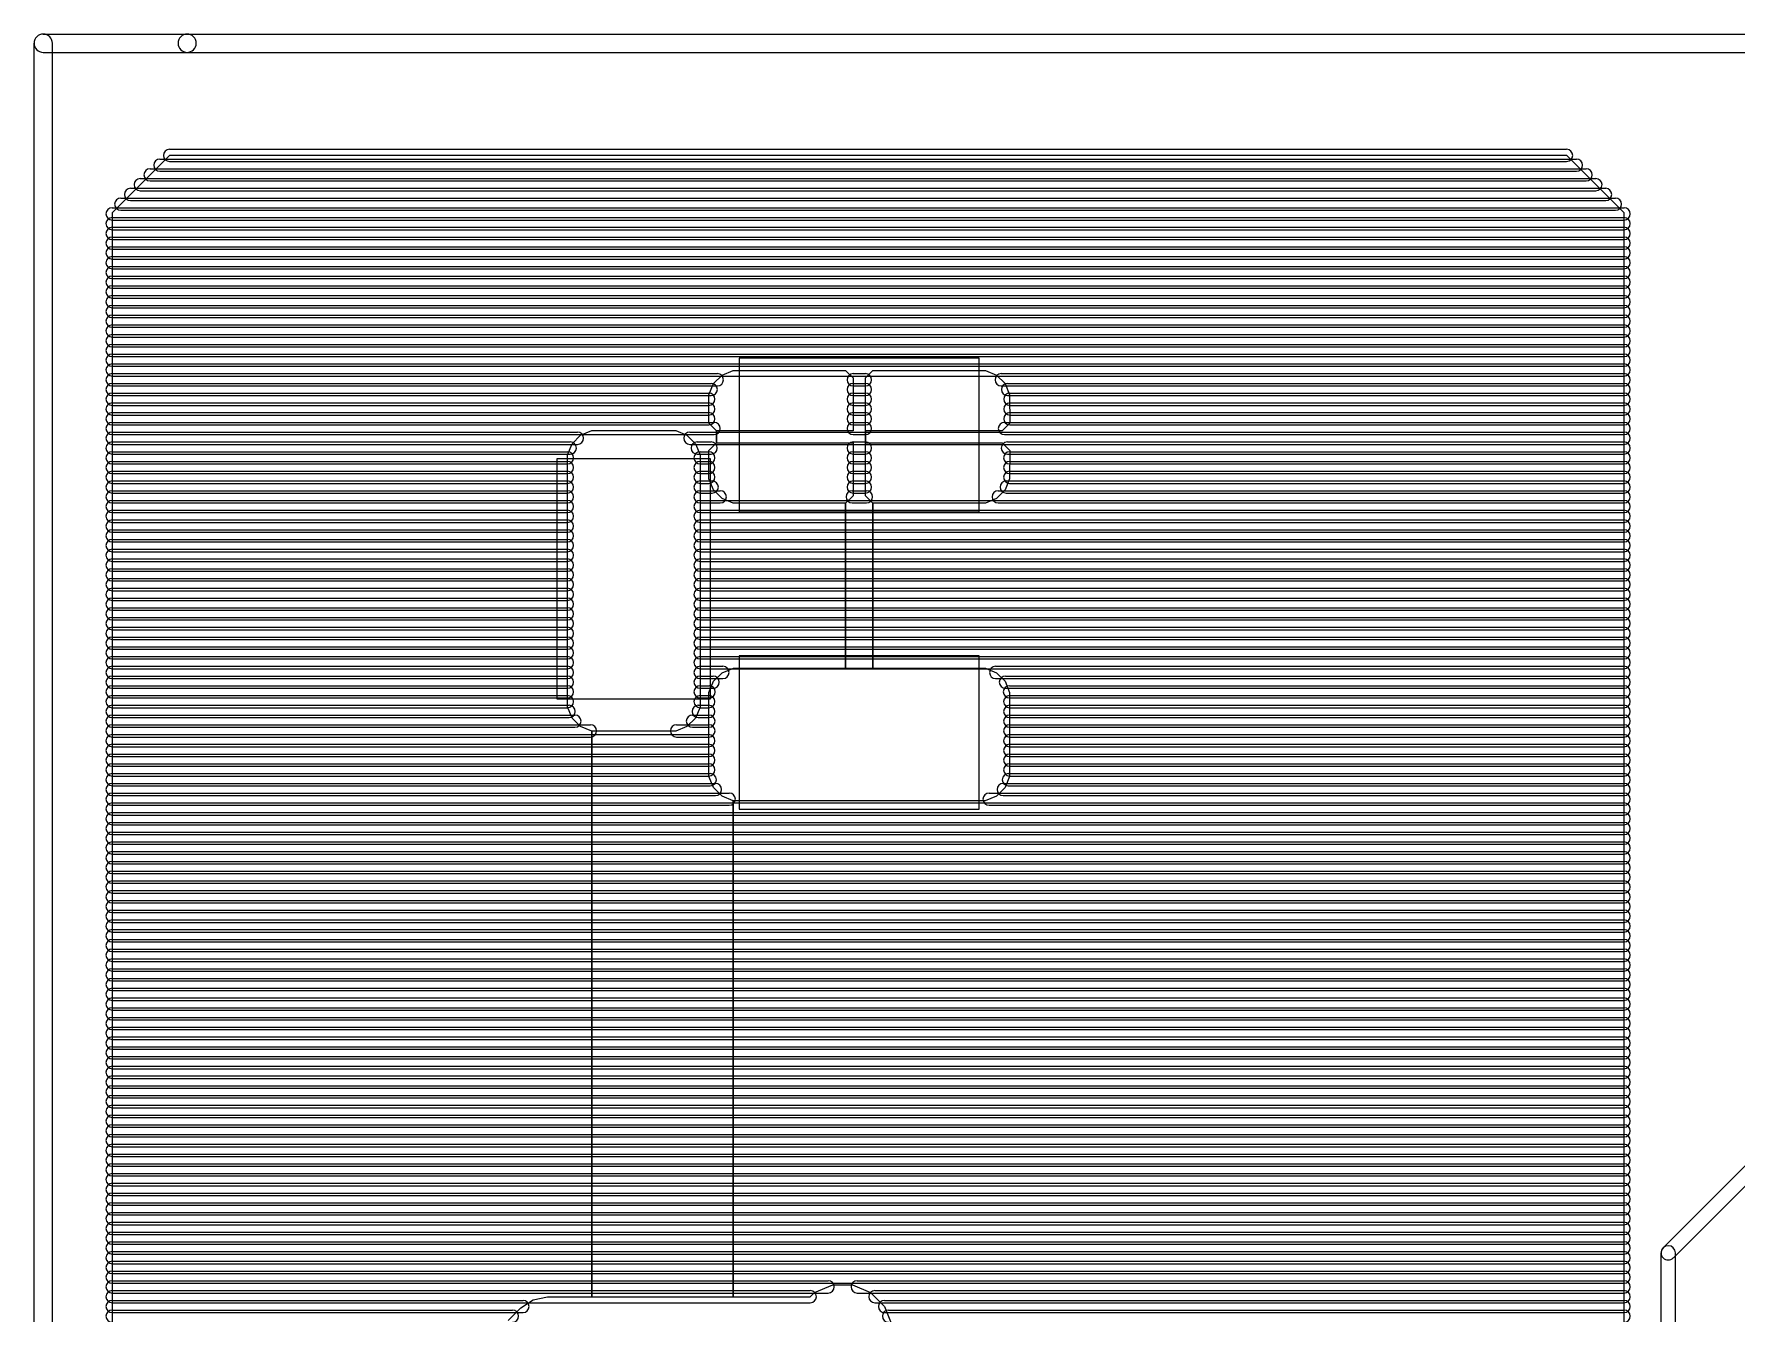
# Model space of a CAD drawing. Extents: x 25909 to 94169, y 14485 to 72115.
# Drawn here: x 25909 to 39874, y 61618 to 72115 of the extents above; entities that cross this region are included whole.
import ezdxf

# ---------------------------------------------------------------- set-up
doc = ezdxf.new("R2010")
doc.units = 0
doc.layers.add('BLACK', color=1, linetype='CONTINUOUS')

msp = doc.modelspace()

# ---------------------------------------------------------------- linework, layer by layer
at = {"layer": 'BLACK'}
for p, q in [((25984, 72115), (27164, 72115)), ((27165, 72115), (94093, 72115)), ((25909, 14560), (25909, 72040)), ((25984, 71965), (27164, 71965)), ((26059, 14560), (26059, 72040)), ((27165, 71965), (94093, 71965)), ((27020, 71120), (26550, 70650)), ((26940, 71090), (38558, 71090)), ((27020, 71170), (38478, 71170)), ((38479, 71120), (27020, 71120)), ((38950, 70650), (38479, 71120)), ((26860, 71010), (38638, 71010)), ((26940, 70990), (38558, 70990)), ((27020, 71070), (38478, 71070)), ((26700, 70850), (38798, 70850)), ((26780, 70930), (38718, 70930)), ((26780, 70830), (38718, 70830)), ((26860, 70910), (38638, 70910)), ((26549, 70690), (38949, 70690)), ((26620, 70770), (38878, 70770)), ((26620, 70670), (38878, 70670)), ((26700, 70750), (38798, 70750)), ((26550, 70650), (26549, 53691)), ((26549, 70610), (38949, 70610)), ((26549, 70590), (38949, 70590)), ((26549, 70530), (38949, 70530)), ((38950, 56860), (38950, 70650)), ((26549, 70510), (38949, 70510)), ((26549, 70450), (38949, 70450)), ((26549, 70430), (38949, 70430)), ((26549, 70370), (38949, 70370)), ((26549, 70350), (38949, 70350)), ((26549, 70290), (38949, 70290)), ((26549, 70270), (38949, 70270)), ((26549, 70210), (38949, 70210)), ((26549, 70190), (38949, 70190)), ((26549, 70130), (38949, 70130)), ((26549, 70110), (38949, 70110)), ((39269, 62162), (47319, 70212)), ((39353, 62078), (47403, 70128)), ((26549, 70050), (38949, 70050)), ((26549, 70030), (38949, 70030)), ((26549, 69970), (38949, 69970)), ((26549, 69950), (38949, 69950)), ((26549, 69890), (38949, 69890)), ((26549, 69870), (38949, 69870)), ((26549, 69810), (38949, 69810)), ((26549, 69790), (38949, 69790)), ((26549, 69730), (38949, 69730)), ((26549, 69710), (38949, 69710)), ((26549, 69650), (38949, 69650)), ((26549, 69630), (38949, 69630)), ((26549, 69570), (38949, 69570)), ((26549, 69550), (38949, 69550)), ((26549, 69490), (38949, 69490)), ((26549, 69470), (38949, 69470)), ((26549, 69410), (38949, 69410)), ((33661, 69458), (31693, 69458)), ((31693, 69458), (31693, 68198)), ((33661, 68198), (33661, 69458)), ((26549, 69390), (38949, 69390)), ((26549, 69330), (31513, 69330)), ((26549, 69310), (38949, 69310)), ((31482, 69248), (31552, 69318)), ((31552, 69318), (31643, 69356)), ((31643, 69356), (31742, 69356)), ((31742, 69356), (32565, 69357)), ((32565, 69357), (32627, 69295)), ((32627, 69330), (32727, 69330)), ((32627, 69295), (32627, 68862)), ((32727, 69295), (32789, 69357)), ((32727, 68862), (32727, 69295)), ((32789, 69357), (33612, 69356)), ((33612, 69356), (33711, 69356)), ((33711, 69356), (33802, 69318)), ((33802, 69318), (33872, 69248)), ((33840, 69330), (38950, 69330)), ((26549, 69250), (31463, 69250)), ((26549, 69230), (31513, 69230)), ((26549, 69170), (31443, 69170)), ((26549, 69150), (31463, 69150)), ((31443, 68924), (31444, 69156)), ((31444, 69156), (31482, 69248)), ((32627, 69250), (32727, 69250)), ((32627, 69230), (32727, 69230)), ((32627, 69170), (32727, 69170)), ((32627, 69150), (32727, 69150)), ((33840, 69230), (38950, 69230)), ((33872, 69248), (33910, 69156)), ((33892, 69250), (38950, 69250)), ((33892, 69150), (38950, 69150)), ((33910, 69156), (33911, 68924)), ((33911, 69170), (38949, 69170)), ((26549, 69090), (31443, 69090)), ((26549, 69070), (31443, 69070)), ((26549, 69010), (31443, 69010)), ((26549, 68990), (31443, 68990)), ((32627, 69090), (32727, 69090)), ((32627, 69070), (32727, 69070)), ((32627, 69010), (32727, 69010)), ((32627, 68990), (32727, 68990)), ((33911, 69090), (38949, 69090)), ((33911, 69070), (38949, 69070)), ((33911, 69010), (38949, 69010)), ((33911, 68990), (38949, 68990)), ((26549, 68930), (31487, 68930)), ((26549, 68910), (31443, 68910)), ((26549, 68850), (30365, 68850)), ((30391, 68825), (30483, 68863)), ((30483, 68863), (31172, 68863)), ((31172, 68863), (31263, 68825)), ((31288, 68850), (38950, 68850)), ((31505, 68862), (31443, 68924)), ((31505, 68762), (31505, 68862)), ((32627, 68862), (31505, 68862)), ((31505, 68862), (31505, 68762)), ((32627, 68930), (32727, 68930)), ((32627, 68910), (32727, 68910)), ((32727, 68762), (32727, 68862)), ((33849, 68862), (32727, 68862)), ((32727, 68862), (32727, 68762)), ((33911, 68924), (33849, 68862)), ((33867, 68930), (38949, 68930)), ((33911, 68910), (38949, 68910)), ((26549, 68830), (31487, 68830)), ((26549, 68770), (30307, 68770)), ((26549, 68750), (30365, 68750)), ((30283, 68664), (30321, 68755)), ((30321, 68755), (30391, 68825)), ((31263, 68825), (31333, 68755)), ((31288, 68750), (38950, 68750)), ((31333, 68755), (31371, 68663)), ((31348, 68770), (31462, 68770)), ((31443, 68700), (31505, 68762)), ((31505, 68762), (32627, 68762)), ((32627, 68830), (32727, 68830)), ((32627, 68770), (32727, 68770)), ((32627, 68762), (32627, 68329)), ((32727, 68329), (32727, 68762)), ((32727, 68762), (33849, 68762)), ((33849, 68762), (33911, 68700)), ((33867, 68830), (38949, 68830)), ((33891, 68770), (38949, 68770)), ((26549, 68690), (30283, 68690)), ((26549, 68670), (30307, 68670)), ((26549, 68610), (30283, 68610)), ((26549, 68590), (30283, 68590)), ((31457, 68630), (30197, 68630)), ((30197, 68630), (30197, 66662)), ((30283, 66597), (30283, 68664)), ((31348, 68670), (31462, 68670)), ((31371, 68690), (31443, 68690)), ((31371, 68663), (31371, 66596)), ((31371, 68610), (31443, 68610)), ((31371, 68590), (31443, 68590)), ((31444, 68468), (31443, 68700)), ((31457, 66662), (31457, 68630)), ((32627, 68690), (32727, 68690)), ((32627, 68670), (32727, 68670)), ((32627, 68610), (32727, 68610)), ((32627, 68590), (32727, 68590)), ((33891, 68670), (38949, 68670)), ((33911, 68700), (33910, 68468)), ((33910, 68690), (38950, 68690)), ((33910, 68610), (38950, 68610)), ((33910, 68590), (38950, 68590)), ((26549, 68530), (30283, 68530)), ((26549, 68510), (30283, 68510)), ((26549, 68450), (30283, 68450)), ((31371, 68530), (31443, 68530)), ((31371, 68510), (31443, 68510)), ((31371, 68450), (31471, 68450)), ((31482, 68376), (31444, 68468)), ((32627, 68530), (32727, 68530)), ((32627, 68510), (32727, 68510)), ((32627, 68450), (32727, 68450)), ((33910, 68468), (33872, 68376)), ((33881, 68450), (38949, 68450)), ((33910, 68530), (38950, 68530)), ((33910, 68510), (38950, 68510)), ((26549, 68430), (30283, 68430)), ((26549, 68370), (30283, 68370)), ((26549, 68350), (30283, 68350)), ((31371, 68430), (31443, 68430)), ((31371, 68370), (31537, 68370)), ((31371, 68350), (31471, 68350)), ((31552, 68306), (31482, 68376)), ((31643, 68268), (31552, 68306)), ((32627, 68329), (32565, 68267)), ((32618, 68370), (32736, 68370)), ((32627, 68430), (32727, 68430)), ((32627, 68350), (32727, 68350)), ((32789, 68267), (32727, 68329)), ((33802, 68306), (33711, 68268)), ((33872, 68376), (33802, 68306)), ((33816, 68370), (38950, 68370)), ((33881, 68350), (38949, 68350)), ((33910, 68430), (38950, 68430)), ((26549, 68290), (30283, 68290)), ((26549, 68270), (30283, 68270)), ((26549, 68210), (30283, 68210)), ((26549, 68190), (30283, 68190)), ((31371, 68290), (38949, 68290)), ((31371, 68270), (31537, 68270)), ((31371, 68210), (38949, 68210)), ((31371, 68190), (38949, 68190)), ((31742, 68268), (31643, 68268)), ((31693, 68198), (33661, 68198)), ((32565, 68267), (31742, 68268)), ((32565, 66915), (32565, 68267)), ((32565, 68267), (32565, 66915)), ((32618, 68270), (32736, 68270)), ((33612, 68268), (32789, 68267)), ((32789, 66915), (32789, 68267)), ((32789, 68267), (32789, 66915)), ((33711, 68268), (33612, 68268)), ((33816, 68270), (38950, 68270)), ((26549, 68130), (30283, 68130)), ((26549, 68110), (30283, 68110)), ((26549, 68050), (30283, 68050)), ((26549, 68030), (30283, 68030)), ((31371, 68130), (38949, 68130)), ((31371, 68110), (38949, 68110)), ((31371, 68050), (38949, 68050)), ((31371, 68030), (38949, 68030)), ((26549, 67970), (30283, 67970)), ((26549, 67950), (30283, 67950)), ((26549, 67890), (30283, 67890)), ((31371, 67970), (38949, 67970)), ((31371, 67950), (38949, 67950)), ((31371, 67890), (38949, 67890)), ((26549, 67870), (30283, 67870)), ((26549, 67810), (30283, 67810)), ((26549, 67790), (30283, 67790)), ((31371, 67870), (38949, 67870)), ((31371, 67810), (38949, 67810)), ((31371, 67790), (38949, 67790)), ((26549, 67730), (30283, 67730)), ((26549, 67710), (30283, 67710)), ((26549, 67650), (30283, 67650)), ((26549, 67630), (30283, 67630)), ((31371, 67730), (38949, 67730)), ((31371, 67710), (38949, 67710)), ((31371, 67650), (38949, 67650)), ((31371, 67630), (38949, 67630)), ((26549, 67570), (30283, 67570)), ((26549, 67550), (30283, 67550)), ((26549, 67490), (30283, 67490)), ((26549, 67470), (30283, 67470)), ((31371, 67570), (38949, 67570)), ((31371, 67550), (38949, 67550)), ((31371, 67490), (38949, 67490)), ((31371, 67470), (38949, 67470)), ((26549, 67410), (30283, 67410)), ((26549, 67390), (30283, 67390)), ((26549, 67330), (30283, 67330)), ((31371, 67410), (38949, 67410)), ((31371, 67390), (38949, 67390)), ((31371, 67330), (38949, 67330)), ((26549, 67310), (30283, 67310)), ((26549, 67250), (30283, 67250)), ((26549, 67230), (30283, 67230)), ((31371, 67310), (38949, 67310)), ((31371, 67250), (38949, 67250)), ((31371, 67230), (38949, 67230)), ((26549, 67170), (30283, 67170)), ((26549, 67150), (30283, 67150)), ((26549, 67090), (30283, 67090)), ((26549, 67070), (30283, 67070)), ((31371, 67170), (38949, 67170)), ((31371, 67150), (38949, 67150)), ((31371, 67090), (38949, 67090)), ((31371, 67070), (38949, 67070)), ((26549, 67010), (30283, 67010)), ((26549, 66990), (30283, 66990)), ((26549, 66930), (30283, 66930)), ((26549, 66910), (30283, 66910)), ((31371, 67010), (38949, 67010)), ((31371, 66990), (38949, 66990)), ((31371, 66930), (31559, 66930)), ((31371, 66910), (38949, 66910)), ((31552, 66877), (31644, 66915)), ((31644, 66915), (32565, 66915)), ((33661, 67017), (31693, 67017)), ((31693, 67017), (31693, 65757)), ((32565, 66915), (32789, 66915)), ((32789, 66915), (33711, 66915)), ((33661, 65757), (33661, 67017)), ((33711, 66915), (33802, 66877)), ((33795, 66930), (38949, 66930)), ((26549, 66850), (30283, 66850)), ((26549, 66830), (30283, 66830)), ((26549, 66770), (30283, 66770)), ((31371, 66850), (31479, 66850)), ((31371, 66830), (31559, 66830)), ((31371, 66770), (31445, 66770)), ((31444, 66716), (31482, 66807)), ((31482, 66807), (31552, 66877)), ((33795, 66830), (38949, 66830)), ((33802, 66877), (33872, 66807)), ((33872, 66807), (33910, 66715)), ((33875, 66850), (38949, 66850)), ((33908, 66770), (38950, 66770)), ((26549, 66750), (30283, 66750)), ((26549, 66690), (30283, 66690)), ((26549, 66670), (30283, 66670)), ((30197, 66662), (31457, 66662)), ((31371, 66750), (31479, 66750)), ((31371, 66690), (31443, 66690)), ((31371, 66670), (31445, 66670)), ((31444, 66027), (31444, 66716)), ((33875, 66750), (38949, 66750)), ((33908, 66670), (38950, 66670)), ((33910, 66715), (33910, 66026)), ((33910, 66690), (38950, 66690)), ((26549, 66610), (30297, 66610)), ((26549, 66590), (30283, 66590)), ((26549, 66530), (30345, 66530)), ((26549, 66510), (30297, 66510)), ((30321, 66505), (30283, 66597)), ((30391, 66435), (30321, 66505)), ((31333, 66505), (31263, 66435)), ((31308, 66530), (31444, 66530)), ((31371, 66596), (31333, 66505)), ((31355, 66610), (31443, 66610)), ((31355, 66510), (31443, 66510)), ((31371, 66590), (31443, 66590)), ((33910, 66610), (38950, 66610)), ((33910, 66590), (38950, 66590)), ((33910, 66530), (38950, 66530)), ((33910, 66510), (38950, 66510)), ((26549, 66450), (30473, 66450)), ((26549, 66430), (30345, 66430)), ((26549, 66370), (31443, 66370)), ((26549, 66350), (30473, 66350)), ((30482, 66397), (30391, 66435)), ((30482, 61759), (30482, 66397)), ((31171, 66397), (30482, 66397)), ((30482, 66397), (30482, 61759)), ((31263, 66435), (31171, 66397)), ((31178, 66450), (31444, 66450)), ((31178, 66350), (31444, 66350)), ((31308, 66430), (31444, 66430)), ((33910, 66450), (38950, 66450)), ((33910, 66430), (38950, 66430)), ((33910, 66370), (38950, 66370)), ((33910, 66350), (38950, 66350)), ((26549, 66290), (31443, 66290)), ((26549, 66270), (31443, 66270)), ((26549, 66210), (31443, 66210)), ((33910, 66290), (38950, 66290)), ((33910, 66270), (38950, 66270)), ((33910, 66210), (38950, 66210)), ((26549, 66190), (31443, 66190)), ((26549, 66130), (31443, 66130)), ((26549, 66110), (31443, 66110)), ((33910, 66190), (38950, 66190)), ((33910, 66130), (38950, 66130)), ((33910, 66110), (38950, 66110)), ((26549, 66050), (31455, 66050)), ((26549, 66030), (31443, 66030)), ((26549, 65970), (31497, 65970)), ((26549, 65950), (31455, 65950)), ((31482, 65935), (31444, 66027)), ((31552, 65865), (31482, 65935)), ((33872, 65935), (33802, 65865)), ((33857, 65970), (38949, 65970)), ((33910, 66026), (33872, 65935)), ((33899, 66050), (38949, 66050)), ((33899, 65950), (38949, 65950)), ((33910, 66030), (38950, 66030)), ((26549, 65890), (31611, 65890)), ((26549, 65870), (31497, 65870)), ((26549, 65810), (38949, 65810)), ((26549, 65790), (31611, 65790)), ((31643, 65827), (31552, 65865)), ((31643, 61759), (31643, 65827)), ((33710, 65827), (31643, 65827)), ((31643, 65827), (31643, 61759)), ((33802, 65865), (33710, 65827)), ((33741, 65890), (38949, 65890)), ((33741, 65790), (38949, 65790)), ((33857, 65870), (38949, 65870)), ((26549, 65730), (38949, 65730)), ((26549, 65710), (38949, 65710)), ((26549, 65650), (38949, 65650)), ((31693, 65757), (33661, 65757)), ((26549, 65630), (38949, 65630)), ((26549, 65570), (38949, 65570)), ((26549, 65550), (38949, 65550)), ((26549, 65490), (38949, 65490)), ((26549, 65470), (38949, 65470)), ((26549, 65410), (38949, 65410)), ((26549, 65390), (38949, 65390)), ((26549, 65330), (38949, 65330)), ((26549, 65310), (38949, 65310)), ((26549, 65250), (38949, 65250)), ((26549, 65230), (38949, 65230)), ((26549, 65170), (38949, 65170)), ((26549, 65150), (38949, 65150)), ((26549, 65090), (38949, 65090)), ((26549, 65070), (38949, 65070)), ((26549, 65010), (38949, 65010)), ((26549, 64990), (38949, 64990)), ((26549, 64930), (38949, 64930)), ((26549, 64910), (38949, 64910)), ((26549, 64850), (38949, 64850)), ((26549, 64830), (38949, 64830)), ((26549, 64770), (38949, 64770)), ((26549, 64750), (38949, 64750)), ((26549, 64690), (38949, 64690)), ((26549, 64670), (38949, 64670)), ((26549, 64610), (38949, 64610)), ((26549, 64590), (38949, 64590)), ((26549, 64530), (38949, 64530)), ((26549, 64510), (38949, 64510)), ((26549, 64450), (38949, 64450)), ((26549, 64430), (38949, 64430)), ((26549, 64370), (38949, 64370)), ((26549, 64350), (38949, 64350)), ((26549, 64290), (38949, 64290)), ((26549, 64270), (38949, 64270)), ((26549, 64210), (38949, 64210)), ((26549, 64190), (38949, 64190)), ((26549, 64130), (38949, 64130)), ((26549, 64110), (38949, 64110)), ((26549, 64050), (38949, 64050)), ((26549, 64030), (38949, 64030)), ((26549, 63970), (38949, 63970)), ((26549, 63950), (38949, 63950)), ((26549, 63890), (38949, 63890)), ((26549, 63870), (38949, 63870)), ((26549, 63810), (38949, 63810)), ((26549, 63790), (38949, 63790)), ((26549, 63730), (38949, 63730)), ((26549, 63710), (38949, 63710)), ((26549, 63650), (38949, 63650)), ((26549, 63630), (38949, 63630)), ((26549, 63570), (38949, 63570)), ((26549, 63550), (38949, 63550)), ((26549, 63490), (38949, 63490)), ((26549, 63470), (38949, 63470)), ((26549, 63410), (38949, 63410)), ((26549, 63390), (38949, 63390)), ((26549, 63330), (38949, 63330)), ((26549, 63310), (38949, 63310)), ((26549, 63250), (38949, 63250)), ((26549, 63230), (38949, 63230)), ((26549, 63170), (38949, 63170)), ((26549, 63150), (38949, 63150)), ((26549, 63090), (38949, 63090)), ((26549, 63070), (38949, 63070)), ((26549, 63010), (38949, 63010)), ((26549, 62990), (38949, 62990)), ((26549, 62930), (38949, 62930)), ((26549, 62910), (38949, 62910)), ((26549, 62850), (38949, 62850)), ((26549, 62830), (38949, 62830)), ((26549, 62770), (38949, 62770)), ((26549, 62750), (38949, 62750)), ((26549, 62690), (38949, 62690)), ((26549, 62670), (38949, 62670)), ((26549, 62610), (38949, 62610)), ((26549, 62590), (38949, 62590)), ((26549, 62530), (38949, 62530)), ((26549, 62510), (38949, 62510)), ((26549, 62450), (38949, 62450)), ((26549, 62430), (38949, 62430)), ((26549, 62370), (38949, 62370)), ((26549, 62350), (38949, 62350)), ((26549, 62290), (38949, 62290)), ((26549, 62270), (38949, 62270)), ((26549, 62210), (38949, 62210)), ((26549, 62190), (38949, 62190)), ((26549, 62130), (38949, 62130)), ((26549, 62110), (38949, 62110)), ((26549, 62050), (38949, 62050)), ((26549, 62030), (38949, 62030)), ((39252, 56785), (39252, 62119)), ((39370, 56785), (39370, 62119)), ((26549, 61970), (38949, 61970)), ((26549, 61950), (38949, 61950)), ((26549, 61890), (32421, 61890)), ((26549, 61870), (38949, 61870)), ((32659, 61890), (38949, 61890)), ((26549, 61810), (32275, 61810)), ((26549, 61790), (32421, 61790)), ((26549, 61730), (29919, 61730)), ((29900, 61668), (30001, 61735)), ((30001, 61735), (30119, 61759)), ((30119, 61759), (30482, 61759)), ((30482, 61759), (31643, 61759)), ((31643, 61759), (32274, 61759)), ((32274, 61759), (32310, 61794)), ((32310, 61794), (32459, 61856)), ((32459, 61856), (32620, 61856)), ((32620, 61856), (32770, 61794)), ((32659, 61790), (38949, 61790)), ((32770, 61794), (32883, 61679)), ((32804, 61810), (38950, 61810)), ((32883, 61730), (38949, 61730)), ((26549, 61710), (32275, 61710)), ((26549, 61650), (29833, 61650)), ((26549, 61630), (29919, 61630)), ((29797, 61564), (29900, 61668)), ((32804, 61710), (38950, 61710)), ((32883, 61679), (32945, 61530)), ((32883, 61630), (38949, 61630)), ((32916, 61650), (38950, 61650))]:
    msp.add_line(p, q, dxfattribs=at)
for centre, radius, start, end in [((25984, 72040), 75, 360, 540), ((25984, 72040), 75, 90, 270), ((27165, 72040), 75, 90, 270), ((27164, 72040), 75, 270, 450), ((26940, 71040), 50, 90, 270), ((27020, 71120), 50, 90, 270), ((38478, 71120), 50, 270, 450), ((38558, 71040), 50, 270, 450), ((26860, 70960), 50, 90, 270), ((38638, 70960), 50, 270, 450), ((26700, 70800), 50, 90, 270), ((26780, 70880), 50, 90, 270), ((38718, 70880), 50, 270, 450), ((38798, 70800), 50, 270, 450), ((26549, 70640), 50, 90, 270), ((26620, 70720), 50, 90, 270), ((38878, 70720), 50, 270, 450), ((38949, 70640), 50, 270, 450), ((26549, 70560), 50, 90, 270), ((26549, 70480), 50, 90, 270), ((38949, 70560), 50, 270, 450), ((38949, 70480), 50, 270, 450), ((26549, 70400), 50, 90, 270), ((38949, 70400), 50, 270, 450), ((26549, 70320), 50, 90, 270), ((26549, 70240), 50, 90, 270), ((38949, 70320), 50, 270, 450), ((38949, 70240), 50, 270, 450), ((26549, 70160), 50, 90, 270), ((26549, 70080), 50, 90, 270), ((38949, 70160), 50, 270, 450), ((38949, 70080), 50, 270, 450), ((26549, 70000), 50, 90, 270), ((26549, 69920), 50, 90, 270), ((38949, 70000), 50, 270, 450), ((38949, 69920), 50, 270, 450), ((26549, 69840), 50, 90, 270), ((38949, 69840), 50, 270, 450), ((26549, 69760), 50, 90, 270), ((26549, 69680), 50, 90, 270), ((38949, 69760), 50, 270, 450), ((38949, 69680), 50, 270, 450), ((26549, 69600), 50, 90, 270), ((26549, 69520), 50, 90, 270), ((38949, 69600), 50, 270, 450), ((38949, 69520), 50, 270, 450), ((26549, 69440), 50, 90, 270), ((26549, 69360), 50, 90, 270), ((38949, 69440), 50, 270, 450), ((38949, 69360), 50, 270, 450), ((26549, 69280), 50, 90, 270), ((31513, 69280), 50, 270, 450), ((32627, 69280), 50, 90, 270), ((32727, 69280), 50, 270, 450), ((33840, 69280), 50, 90, 270), ((38950, 69280), 50, 270, 450), ((26549, 69200), 50, 90, 270), ((26549, 69120), 50, 90, 270), ((31443, 69120), 50, 270, 450), ((31463, 69200), 50, 270, 450), ((32627, 69200), 50, 90, 270), ((32627, 69120), 50, 90, 270), ((32727, 69200), 50, 270, 450), ((32727, 69120), 50, 270, 450), ((33892, 69200), 50, 90, 270), ((33911, 69120), 50, 90, 270), ((38949, 69120), 50, 270, 450), ((38950, 69200), 50, 270, 450), ((26549, 69040), 50, 90, 270), ((26549, 68960), 50, 90, 270), ((31443, 69040), 50, 270, 450), ((31443, 68960), 50, 270, 450), ((32627, 69040), 50, 90, 270), ((32627, 68960), 50, 90, 270), ((32727, 69040), 50, 270, 450), ((32727, 68960), 50, 270, 450), ((33911, 69040), 50, 90, 270), ((33911, 68960), 50, 90, 270), ((38949, 69040), 50, 270, 450), ((38949, 68960), 50, 270, 450), ((26549, 68880), 50, 90, 270), ((26549, 68800), 50, 90, 270), ((30365, 68800), 50, 270, 450), ((31288, 68800), 50, 90, 270), ((31487, 68880), 50, 270, 450), ((32627, 68880), 50, 90, 270), ((32727, 68880), 50, 270, 450), ((33867, 68880), 50, 90, 270), ((38949, 68880), 50, 270, 450), ((38950, 68800), 50, 270, 450), ((26549, 68720), 50, 90, 270), ((30307, 68720), 50, 270, 450), ((31348, 68720), 50, 90, 270), ((31462, 68720), 50, 270, 450), ((32627, 68720), 50, 90, 270), ((32727, 68720), 50, 270, 450), ((33891, 68720), 50, 90, 270), ((38949, 68720), 50, 270, 450), ((26549, 68640), 50, 90, 270), ((26549, 68560), 50, 90, 270), ((30283, 68640), 50, 270, 450), ((30283, 68560), 50, 270, 450), ((31371, 68640), 50, 90, 270), ((31371, 68560), 50, 90, 270), ((31443, 68640), 50, 270, 450), ((31443, 68560), 50, 270, 450), ((32627, 68640), 50, 90, 270), ((32627, 68560), 50, 90, 270), ((32727, 68640), 50, 270, 450), ((32727, 68560), 50, 270, 450), ((33910, 68640), 50, 90, 270), ((33910, 68560), 50, 90, 270), ((38950, 68640), 50, 270, 450), ((38950, 68560), 50, 270, 450), ((26549, 68480), 50, 90, 270), ((26549, 68400), 50, 90, 270), ((30283, 68480), 50, 270, 450), ((30283, 68400), 50, 270, 450), ((31371, 68480), 50, 90, 270), ((31371, 68400), 50, 90, 270), ((31443, 68480), 50, 270, 450), ((31471, 68400), 50, 270, 450), ((32627, 68480), 50, 90, 270), ((32627, 68400), 50, 90, 270), ((32727, 68480), 50, 270, 450), ((32727, 68400), 50, 270, 450), ((33881, 68400), 50, 90, 270), ((33910, 68480), 50, 90, 270), ((38949, 68400), 50, 270, 450), ((38950, 68480), 50, 270, 450), ((26549, 68320), 50, 90, 270), ((30283, 68320), 50, 270, 450), ((31371, 68320), 50, 90, 270), ((31537, 68320), 50, 270, 450), ((32618, 68320), 50, 90, 270), ((32736, 68320), 50, 270, 450), ((33816, 68320), 50, 90, 270), ((38950, 68320), 50, 270, 450), ((26549, 68240), 50, 90, 270), ((26549, 68160), 50, 90, 270), ((30283, 68240), 50, 270, 450), ((30283, 68160), 50, 270, 450), ((31371, 68240), 50, 90, 270), ((31371, 68160), 50, 90, 270), ((38949, 68240), 50, 270, 450), ((38949, 68160), 50, 270, 450), ((26549, 68080), 50, 90, 270), ((26549, 68000), 50, 90, 270), ((30283, 68080), 50, 270, 450), ((30283, 68000), 50, 270, 450), ((31371, 68080), 50, 90, 270), ((31371, 68000), 50, 90, 270), ((38949, 68080), 50, 270, 450), ((38949, 68000), 50, 270, 450), ((26549, 67920), 50, 90, 270), ((26549, 67840), 50, 90, 270), ((30283, 67920), 50, 270, 450), ((30283, 67840), 50, 270, 450), ((31371, 67920), 50, 90, 270), ((31371, 67840), 50, 90, 270), ((38949, 67920), 50, 270, 450), ((38949, 67840), 50, 270, 450), ((26549, 67760), 50, 90, 270), ((30283, 67760), 50, 270, 450), ((31371, 67760), 50, 90, 270), ((38949, 67760), 50, 270, 450), ((26549, 67680), 50, 90, 270), ((26549, 67600), 50, 90, 270), ((30283, 67680), 50, 270, 450), ((30283, 67600), 50, 270, 450), ((31371, 67680), 50, 90, 270), ((31371, 67600), 50, 90, 270), ((38949, 67680), 50, 270, 450), ((38949, 67600), 50, 270, 450), ((26549, 67520), 50, 90, 270), ((26549, 67440), 50, 90, 270), ((30283, 67520), 50, 270, 450), ((30283, 67440), 50, 270, 450), ((31371, 67520), 50, 90, 270), ((31371, 67440), 50, 90, 270), ((38949, 67520), 50, 270, 450), ((38949, 67440), 50, 270, 450), ((26549, 67360), 50, 90, 270), ((26549, 67280), 50, 90, 270), ((30283, 67360), 50, 270, 450), ((30283, 67280), 50, 270, 450), ((31371, 67360), 50, 90, 270), ((31371, 67280), 50, 90, 270), ((38949, 67360), 50, 270, 450), ((38949, 67280), 50, 270, 450), ((26549, 67200), 50, 90, 270), ((30283, 67200), 50, 270, 450), ((31371, 67200), 50, 90, 270), ((38949, 67200), 50, 270, 450), ((26549, 67120), 50, 90, 270), ((26549, 67040), 50, 90, 270), ((30283, 67120), 50, 270, 450), ((30283, 67040), 50, 270, 450), ((31371, 67120), 50, 90, 270), ((31371, 67040), 50, 90, 270), ((38949, 67120), 50, 270, 450), ((38949, 67040), 50, 270, 450), ((26549, 66960), 50, 90, 270), ((26549, 66880), 50, 90, 270), ((30283, 66960), 50, 270, 450), ((30283, 66880), 50, 270, 450), ((31371, 66960), 50, 90, 270), ((31371, 66880), 50, 90, 270), ((31559, 66880), 50, 270, 450), ((33795, 66880), 50, 90, 270), ((38949, 66960), 50, 270, 450), ((38949, 66880), 50, 270, 450), ((26549, 66800), 50, 90, 270), ((26549, 66720), 50, 90, 270), ((30283, 66800), 50, 270, 450), ((30283, 66720), 50, 270, 450), ((31371, 66800), 50, 90, 270), ((31371, 66720), 50, 90, 270), ((31445, 66720), 50, 270, 450), ((31479, 66800), 50, 270, 450), ((33875, 66800), 50, 90, 270), ((33908, 66720), 50, 90, 270), ((38949, 66800), 50, 270, 450), ((38950, 66720), 50, 270, 450), ((26549, 66640), 50, 90, 270), ((30283, 66640), 50, 270, 450), ((31371, 66640), 50, 90, 270), ((31443, 66640), 50, 270, 450), ((33910, 66640), 50, 90, 270), ((38950, 66640), 50, 270, 450), ((26549, 66560), 50, 90, 270), ((26549, 66480), 50, 90, 270), ((30297, 66560), 50, 270, 450), ((30345, 66480), 50, 270, 450), ((31308, 66480), 50, 90, 270), ((31355, 66560), 50, 90, 270), ((31443, 66560), 50, 270, 450), ((31444, 66480), 50, 270, 450), ((33910, 66560), 50, 90, 270), ((33910, 66480), 50, 90, 270), ((38950, 66560), 50, 270, 450), ((38950, 66480), 50, 270, 450), ((26549, 66400), 50, 90, 270), ((26549, 66320), 50, 90, 270), ((30473, 66400), 50, 270, 450), ((31178, 66400), 50, 90, 270), ((31443, 66320), 50, 270, 450), ((31444, 66400), 50, 270, 450), ((33910, 66400), 50, 90, 270), ((33910, 66320), 50, 90, 270), ((38950, 66400), 50, 270, 450), ((38950, 66320), 50, 270, 450), ((26549, 66240), 50, 90, 270), ((26549, 66160), 50, 90, 270), ((31443, 66240), 50, 270, 450), ((31443, 66160), 50, 270, 450), ((33910, 66240), 50, 90, 270), ((33910, 66160), 50, 90, 270), ((38950, 66240), 50, 270, 450), ((38950, 66160), 50, 270, 450), ((26549, 66080), 50, 90, 270), ((31443, 66080), 50, 270, 450), ((33910, 66080), 50, 90, 270), ((38950, 66080), 50, 270, 450), ((26549, 66000), 50, 90, 270), ((26549, 65920), 50, 90, 270), ((31455, 66000), 50, 270, 450), ((31497, 65920), 50, 270, 450), ((33857, 65920), 50, 90, 270), ((33899, 66000), 50, 90, 270), ((38949, 66000), 50, 270, 450), ((38949, 65920), 50, 270, 450), ((26549, 65840), 50, 90, 270), ((26549, 65760), 50, 90, 270), ((31611, 65840), 50, 270, 450), ((33741, 65840), 50, 90, 270), ((38949, 65840), 50, 270, 450), ((38949, 65760), 50, 270, 450), ((26549, 65680), 50, 90, 270), ((26549, 65600), 50, 90, 270), ((38949, 65680), 50, 270, 450), ((38949, 65600), 50, 270, 450), ((26549, 65520), 50, 90, 270), ((38949, 65520), 50, 270, 450), ((26549, 65440), 50, 90, 270), ((26549, 65360), 50, 90, 270), ((38949, 65440), 50, 270, 450), ((38949, 65360), 50, 270, 450), ((26549, 65280), 50, 90, 270), ((26549, 65200), 50, 90, 270), ((38949, 65280), 50, 270, 450), ((38949, 65200), 50, 270, 450), ((26549, 65120), 50, 90, 270), ((26549, 65040), 50, 90, 270), ((38949, 65120), 50, 270, 450), ((38949, 65040), 50, 270, 450), ((26549, 64960), 50, 90, 270), ((38949, 64960), 50, 270, 450), ((26549, 64880), 50, 90, 270), ((26549, 64800), 50, 90, 270), ((38949, 64880), 50, 270, 450), ((38949, 64800), 50, 270, 450), ((26549, 64720), 50, 90, 270), ((26549, 64640), 50, 90, 270), ((38949, 64720), 50, 270, 450), ((38949, 64640), 50, 270, 450), ((26549, 64560), 50, 90, 270), ((26549, 64480), 50, 90, 270), ((38949, 64560), 50, 270, 450), ((38949, 64480), 50, 270, 450), ((26549, 64400), 50, 90, 270), ((38949, 64400), 50, 270, 450), ((26549, 64320), 50, 90, 270), ((26549, 64240), 50, 90, 270), ((38949, 64320), 50, 270, 450), ((38949, 64240), 50, 270, 450), ((26549, 64160), 50, 90, 270), ((26549, 64080), 50, 90, 270), ((38949, 64160), 50, 270, 450), ((38949, 64080), 50, 270, 450), ((26549, 64000), 50, 90, 270), ((26549, 63920), 50, 90, 270), ((38949, 64000), 50, 270, 450), ((38949, 63920), 50, 270, 450), ((26549, 63840), 50, 90, 270), ((38949, 63840), 50, 270, 450), ((26549, 63760), 50, 90, 270), ((26549, 63680), 50, 90, 270), ((38949, 63760), 50, 270, 450), ((38949, 63680), 50, 270, 450), ((26549, 63600), 50, 90, 270), ((26549, 63520), 50, 90, 270), ((38949, 63600), 50, 270, 450), ((38949, 63520), 50, 270, 450), ((26549, 63440), 50, 90, 270), ((26549, 63360), 50, 90, 270), ((38949, 63440), 50, 270, 450), ((38949, 63360), 50, 270, 450), ((26549, 63280), 50, 90, 270), ((38949, 63280), 50, 270, 450), ((26549, 63200), 50, 90, 270), ((26549, 63120), 50, 90, 270), ((38949, 63200), 50, 270, 450), ((38949, 63120), 50, 270, 450), ((26549, 63040), 50, 90, 270), ((26549, 62960), 50, 90, 270), ((38949, 63040), 50, 270, 450), ((38949, 62960), 50, 270, 450), ((26549, 62880), 50, 90, 270), ((26549, 62800), 50, 90, 270), ((38949, 62880), 50, 270, 450), ((38949, 62800), 50, 270, 450), ((26549, 62720), 50, 90, 270), ((38949, 62720), 50, 270, 450), ((26549, 62640), 50, 90, 270), ((26549, 62560), 50, 90, 270), ((38949, 62640), 50, 270, 450), ((38949, 62560), 50, 270, 450), ((26549, 62480), 50, 90, 270), ((26549, 62400), 50, 90, 270), ((38949, 62480), 50, 270, 450), ((38949, 62400), 50, 270, 450), ((26549, 62320), 50, 90, 270), ((26549, 62240), 50, 90, 270), ((38949, 62320), 50, 270, 450), ((38949, 62240), 50, 270, 450), ((26549, 62160), 50, 90, 270), ((38949, 62160), 50, 270, 450), ((39311, 62119), 59, 360, 540), ((39311, 62120), 59, 135, 315), ((26549, 62080), 50, 90, 270), ((26549, 62000), 50, 90, 270), ((38949, 62080), 50, 270, 450), ((38949, 62000), 50, 270, 450), ((26549, 61920), 50, 90, 270), ((26549, 61840), 50, 90, 270), ((32421, 61840), 50, 270, 450), ((32659, 61840), 50, 90, 270), ((38949, 61920), 50, 270, 450), ((38949, 61840), 50, 270, 450), ((26549, 61760), 50, 90, 270), ((26549, 61680), 50, 90, 270), ((29919, 61680), 50, 270, 450), ((32275, 61760), 50, 270, 450), ((32804, 61760), 50, 90, 270), ((32883, 61680), 50, 90, 270), ((38949, 61680), 50, 270, 450), ((38950, 61760), 50, 270, 450), ((26549, 61600), 50, 90, 270), ((29833, 61600), 50, 270, 450), ((32916, 61600), 50, 90, 270), ((38950, 61600), 50, 270, 450)]:
    msp.add_arc(centre, radius, start, end, dxfattribs=at)

doc.saveas('drawing.dxf')
